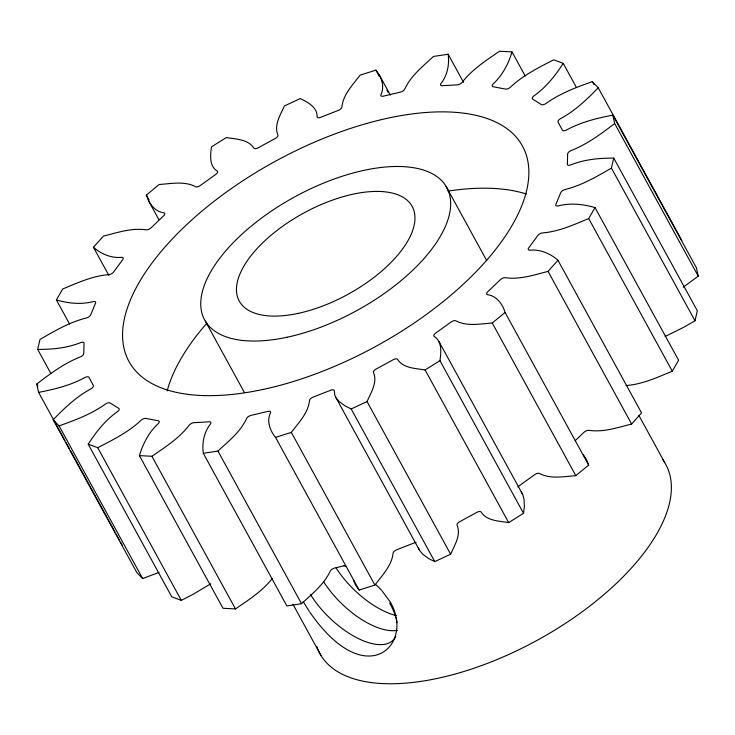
<?xml version="1.0" encoding="UTF-8"?>
<svg xmlns="http://www.w3.org/2000/svg" width="735" height="735" viewBox="0 0 735 735"><rect width="100%" height="100%" fill="white"/><g stroke="black" fill="none" stroke-linecap="round" stroke-linejoin="round"><path stroke-width="1.1" d="M148.47 200.609C151.621 206.673 156.895 212.011 163.969 212.838A3.868 1.819 -28.7 0 1 163.648 215.796L151.116 227.767A3.868 1.819 -28.7 0 1 146.164 229.844C131.666 227.675 117.269 232.637 103.369 236.137L93.455 247.263C101.118 254.062 111.343 258.352 121.698 257.323A3.868 1.819 -28.7 0 1 122.662 259.721L113.704 271.877A3.868 1.819 -28.7 0 1 108.964 274.605C92.702 275.836 77.607 282.819 62.723 288.974L56.393 299.908C68.3 303.472 81.181 304.731 93.327 301.561A3.868 1.819 -28.7 0 1 95.513 303.233L90.736 314.755A3.868 1.819 -28.7 0 1 86.537 317.943C69.816 322.031 54.785 330.897 40.002 339.423L37.678 349.391C52.268 349.492 67.161 348.087 80.795 342.556A3.868 1.819 -28.7 0 1 84.056 343.374L83.79 353.471A3.868 1.819 -28.7 0 1 80.409 356.898C64.34 363.182 50.329 373.591 36.75 384.028L38.587 392.371C54.537 389.311 70.624 385.397 84.948 377.487A3.868 1.819 -28.7 0 1 89.064 377.413L93.317 385.397A3.868 1.819 -28.7 0 1 90.993 388.833C76.532 396.597 64.469 408.008 53.186 419.758L59.066 425.896C75.2 420.181 91.517 414.062 105.509 403.993A3.868 1.819 -28.7 0 1 110.204 403.028L118.693 408.348A3.868 1.819 -28.7 0 1 117.582 411.563C105.463 420.052 96.138 431.84 88.2 444.179L97.718 447.698C112.924 439.907 128.542 432.079 141.083 420.255A3.868 1.819 -28.7 0 1 146.026 418.463L158.172 420.769A3.868 1.819 -28.7 0 1 158.347 423.535C149.012 432.07 143.003 443.618 139.393 455.617L151.915 456.279C165.21 447.11 179.303 438.179 189.235 425.17A3.868 1.819 -28.7 0 1 194.095 422.68L209.071 421.807A3.868 1.819 -28.7 0 1 210.522 423.939C203.962 432.125 201.886 443.076 203.292 453.302L217.946 451.06C228.502 441.248 240.529 431.803 246.684 418.408A3.868 1.819 -28.7 0 1 251.131 415.376L267.917 411.389A3.868 1.819 -28.7 0 1 270.544 412.748C266.428 421.045 269.975 430.701 275.524 437.38L291.326 432.391C298.575 422.717 308.287 413.042 309.527 400.428A3.868 1.819 -28.7 0 1 313.248 397.065L330.704 390.239A3.868 1.819 -28.7 0 1 334.324 390.717L334.756 395.136L336.014 397.773L419.593 550.432L422.763 554.218L428.661 558.572L434.762 561.613L450.619 554.208C454.506 545.37 461.332 534.933 457.041 525.102A3.868 1.819 -28.7 0 1 459.798 521.648L476.721 512.433A3.868 1.819 -28.7 0 1 481.094 512.01C486.818 521.014 499.24 521.032 508.684 522.603L523.522 513.296L439.943 360.646C441.092 352.515 442.314 341.362 434.155 336.382A3.868 1.819 -28.7 0 1 435.745 333.056L450.996 322.095A3.868 1.819 -28.7 0 1 455.819 320.8C466.945 326.698 480.286 323.813 492.257 323.033L505.064 312.448C502.621 304.161 496.63 295.792 487.452 294.68A3.868 1.819 -28.7 0 1 487.774 291.721L500.305 279.75A3.868 1.819 -28.7 0 1 505.257 277.674C519.755 279.851 534.152 274.89 548.053 271.38L557.966 260.254C550.304 253.456 540.078 249.165 529.724 250.194A3.868 1.819 -28.7 0 1 528.759 247.805L537.717 235.641A3.868 1.819 -28.7 0 1 542.458 232.912C558.719 231.681 573.824 224.699 588.698 218.543L595.038 207.619C583.121 204.045 570.25 202.786 558.095 205.956A3.868 1.819 -28.7 0 1 555.908 204.284L560.686 192.763A3.868 1.819 -28.7 0 1 564.884 189.584C581.615 185.496 596.636 176.62 611.419 168.095L613.753 158.126C599.154 158.025 584.261 159.431 570.636 164.971A3.868 1.819 -28.7 0 1 567.365 164.144L567.64 154.047A3.868 1.819 -28.7 0 1 571.012 150.62C587.081 144.336 601.092 133.926 614.671 123.489L612.834 115.147C596.884 118.206 580.797 122.12 566.474 130.031A3.868 1.819 -28.7 0 1 562.358 130.104L558.104 122.12A3.868 1.819 -28.7 0 1 560.428 118.684C574.889 110.93 586.953 99.51 598.235 87.759L592.355 81.622C576.231 87.346 559.905 93.455 545.912 103.525A3.868 1.819 -28.7 0 1 541.226 104.489L532.728 99.17A3.868 1.819 -28.7 0 1 533.849 95.954C545.958 87.474 555.292 75.687 563.221 63.339L553.703 59.82C538.498 67.611 522.879 75.439 510.347 87.263A3.868 1.819 -28.7 0 1 505.395 89.054L493.249 86.748A3.868 1.819 -28.7 0 1 493.075 83.983C502.409 75.448 508.427 63.899 512.029 51.9L499.515 51.239C486.212 60.417 472.118 69.347 462.186 82.348A3.868 1.819 -28.7 0 1 457.335 84.847L442.351 85.71A3.868 1.819 -28.7 0 1 440.908 83.579C447.459 75.393 449.535 64.441 448.129 54.215L433.475 56.457C422.919 66.269 410.893 75.714 404.737 89.11A3.868 1.819 -28.7 0 1 400.29 92.141L383.505 96.129A3.868 1.819 -28.7 0 1 380.886 94.769C384.993 86.473 381.447 76.817 375.897 70.137L360.104 75.126C352.846 84.81 343.135 94.475 341.904 107.09A3.868 1.819 -28.7 0 1 338.173 110.452L320.726 117.288A3.868 1.819 -28.7 0 1 317.097 116.801C317.52 107.282 307.634 102.064 300.238 98.563L284.381 105.969C280.494 114.807 273.668 125.235 277.959 135.075A3.868 1.819 -28.7 0 1 275.202 138.529L258.279 147.744A3.868 1.819 -28.7 0 1 253.906 148.167C248.182 139.163 235.76 139.145 226.316 137.564L211.478 146.871C210.339 155.002 209.107 166.165 217.275 171.136A3.868 1.819 -28.7 0 1 215.677 174.461L200.425 185.422A3.868 1.819 -28.7 0 1 195.602 186.718C184.485 180.819 171.145 183.704 159.173 184.494L146.357 195.069L148.47 200.609L158.916 219.691M523.522 513.296L524.367 506.479L524.018 499.102L522.631 494.343L439.052 341.692M665.074 336.501L684.166 327.038L694.998 320.754L697.322 310.776L613.753 158.126M336.014 397.773L339.184 401.558L345.082 405.922L351.183 408.954L367.041 401.558C370.927 392.71 377.753 382.283 373.463 372.452A3.868 1.819 -28.7 0 1 376.219 368.988L393.142 359.773A3.868 1.819 -28.7 0 1 397.516 359.36C403.239 368.354 415.67 368.373 425.106 369.953L439.943 360.646M626.036 385.572C642.298 384.341 657.393 377.349 672.277 371.193L678.607 360.269L595.038 207.619M353.471 579.961L355.685 585.207L359.103 590.04L374.896 585.051C382.154 575.367 391.865 565.693 393.096 553.078A3.868 1.819 -28.7 0 1 396.827 549.725L414.274 542.889A3.868 1.819 -28.7 0 1 416.047 542.412M272.152 578.629C262.303 591.243 248.494 599.944 235.485 608.938L222.971 608.268L139.393 455.617M575.266 440.642L583.884 432.41A3.868 1.819 -28.7 0 1 588.836 430.324C603.334 432.502 617.731 427.54 631.631 424.04L641.545 412.905L557.966 260.254M203.292 453.302L286.87 605.952L301.525 603.711C312.081 593.898 324.107 584.463 330.263 571.067A3.868 1.819 -28.7 0 1 334.71 568.036L345.193 565.546M517.964 486.947A3.868 1.819 -28.7 0 1 519.323 485.716L534.575 474.746A3.868 1.819 -28.7 0 1 539.398 473.45C550.515 479.349 563.855 476.473 575.827 475.683L588.643 465.099L586.53 459.568L583.415 454.809M612.834 115.147L696.413 267.806L698.25 276.139L683.256 287.192M210.78 583.774L192.451 594.679L181.297 600.357L171.779 596.829L88.2 444.179M159.017 572.409L142.645 578.555L136.765 572.418L53.186 419.758M343.64 565.5L345.432 566.226M381.989 590.793L390.166 601.754A59.498 44.054 25.4 0 1 395.393 614.23L395.788 616.013M309.325 611.446L303.16 601.506M521.143 491.834L522.631 494.343M598.235 87.759L681.814 240.418M592.355 81.622L593.999 84.635M614.671 123.489L698.25 276.139M563.221 63.339L576.424 87.447M611.419 168.095L694.998 320.754M512.029 51.9L525.222 76.008M588.698 218.543L672.277 371.193M448.129 54.215L463.528 82.338M638.945 415.532L664.789 462.738M548.053 271.38L631.631 424.04M446.062 186.322L486.745 260.64M379.315 74.961L390.313 95.054M375.897 70.137L379.196 76.164M386.895 90.221L387.988 92.233M505.064 312.448L588.643 465.099M492.257 323.033L575.827 475.683M425.106 369.953L508.684 522.603M367.041 401.558L450.619 554.208M351.183 408.954L434.762 561.613M291.326 432.391L374.896 585.051M146.357 195.069L149.104 200.095M275.524 437.38L359.103 590.04M205.368 321.195L244.406 392.499M217.946 451.06L301.525 603.711M292.897 604.188L320.938 655.409M93.455 247.263L108.853 275.386M151.915 456.279L235.485 608.938M56.393 299.908L69.586 324.006M97.718 447.698L181.297 600.357M37.678 349.391L50.871 373.499M36.75 384.028L37.852 386.04M59.066 425.896L142.645 578.555M38.587 392.371L64.983 440.577M66.086 442.589L69.384 448.616M70.477 450.619L115.018 531.975M116.121 533.977L119.419 540.005M120.512 542.017L122.166 545.03M418.334 547.795L419.593 550.432M167.185 390.919A224.313 105.307 -28.7 0 1 206.829 323.253M447.955 191.109A224.313 105.307 -28.7 0 1 526.343 194.003M662.621 459.504A197.109 92.536 -28.7 0 1 535.493 641.223A197.109 92.536 -28.7 0 1 316.858 646.598M309.858 612.246A61.96 19.606 51.1 0 0 321.994 627.947L327.341 633.818A64 23.52 49.2 0 0 335.84 641.683C346.846 650.824 361.427 658.762 376.155 655.142A63.476 37.935 38 0 0 383.247 652.11A64.037 40.811 35.2 0 0 389.201 647.066L390.845 645.018A64.046 43.19 32.2 0 0 394.686 637.861L396.238 632.403A62.025 43.971 29 0 0 396.119 617.372M375.897 584.683A61.96 43.916 29 0 1 381.373 590.086M396.606 615.682A61.666 28.49 44.2 0 1 336.125 567.99M397.369 630.318A61.666 28.49 44.2 0 1 323.722 581.909M394.952 637.934A61.666 28.49 44.2 0 1 356.76 637.741A61.666 28.49 44.2 0 1 310.39 594.349M389.614 602.985A61.666 28.49 44.2 0 1 397.056 622.462M395.843 636.326A61.666 28.49 44.2 0 1 395.421 637.153M262.983 389.467A224.313 105.307 -28.7 0 0 524.413 150.004A224.313 105.307 -28.7 0 0 189.74 221.805A224.313 105.307 -28.7 0 0 262.983 389.467M287.128 337.236A137.978 64.772 -28.7 0 0 447.937 189.933A137.978 64.772 -28.7 0 0 242.072 234.107A137.978 64.772 -28.7 0 0 287.128 337.236M298.153 313.386A98.554 46.268 -28.7 0 0 413.015 208.17A98.554 46.268 -28.7 0 0 265.969 239.72A98.554 46.268 -28.7 0 0 298.153 313.386"/></g></svg>
